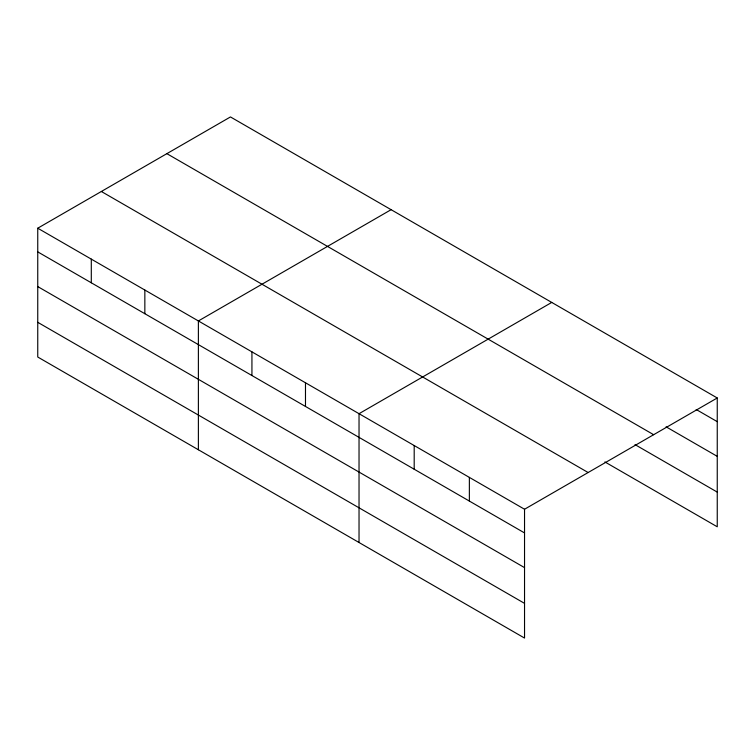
<?xml version="1.0" encoding="UTF-8"?>
<svg xmlns="http://www.w3.org/2000/svg" width="755" height="755" viewBox="0 0 755 755"><rect width="100%" height="100%" fill="white"/><g stroke="black" fill="none" stroke-linecap="round" stroke-linejoin="round"><path stroke-width="1.13" d="M524.536 567.618L524.536 509.248L37.75 228.208L37.75 357.021L524.536 638.06L524.536 567.618L37.75 286.579M604.906 461.937L717.25 526.792L717.25 397.979L230.464 116.94L37.75 228.208M391.109 209.682L198.386 320.95L198.386 449.763M551.745 302.425L359.031 413.693L359.031 542.505M524.536 509.248L717.25 397.979M696.185 409.493L717.25 421.658M666.089 426.82L717.25 456.35M166.874 153.661L653.651 434.701M635.002 444.61L717.25 492.1M101.349 191.487L588.126 472.526M37.75 251.877L524.536 532.926M37.75 322.319L524.536 603.368M469.365 477.396L469.365 501.075M414.193 445.544L414.193 469.223M305.482 382.776L305.482 406.454M251.934 351.868L251.934 375.537M144.847 290.033L144.847 313.712M91.298 259.116L91.298 282.795"/></g></svg>
